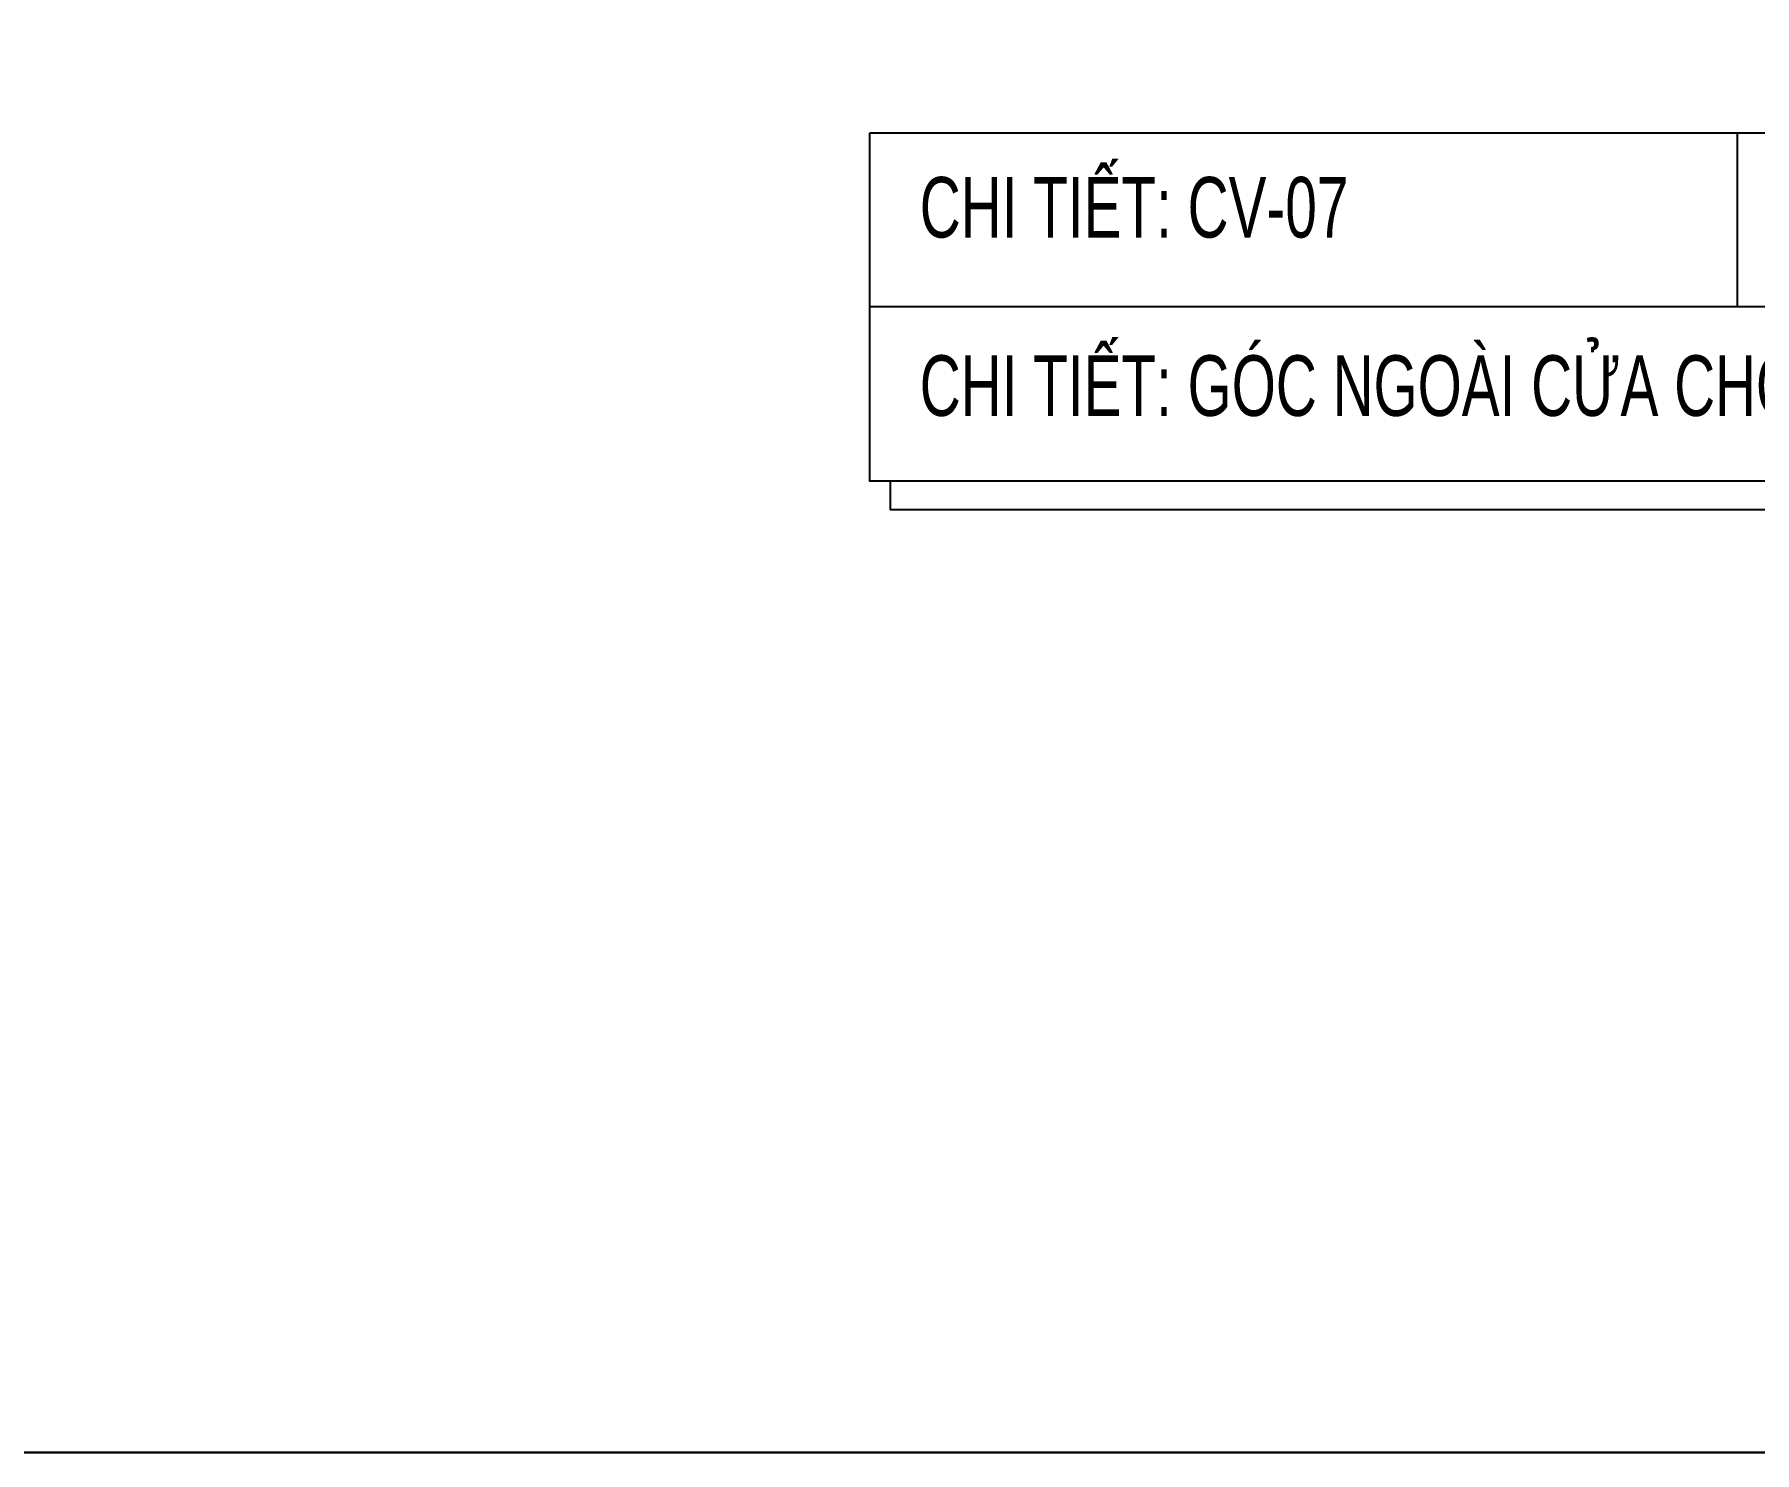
# Model space of a CAD drawing. Header units: inches. Extents: x 315041 to 662841, y -45540 to -35018.
# Drawn here: x 329694.6 to 329779.8, y -38110.2 to -38040 of the extents above; entities that cross this region are included whole.
import ezdxf

# ---------------------------------------------------------------- set-up
doc = ezdxf.new("R2010")
doc.units = ezdxf.units.IN
doc.header["$MEASUREMENT"] = 0
doc.layers.add('3', color=3, linetype='Continuous')
doc.layers.add('7', color=7, linetype='Continuous')
doc.styles.add('ST1H', font='vnshxh.shx', dxfattribs={"width": 0.7})

# ---------------------------------------------------------------- blocks, each defined once
blk = doc.blocks.new('A$C75D82031')
at = {"layer": '7', "color": 147, "linetype": 'Continuous'}
blk.add_lwpolyline([(12.331, 57.61), (581.669, 57.61), (581.669, 409.19), (12.331, 409.19)], close=True, dxfattribs=at)

msp = doc.modelspace()

# ---------------------------------------------------------------- linework, layer by layer
at = {"color": 9}
msp.add_line((329778.9051, -38044.8599), (329778.9051, -38053.4845), dxfattribs=at)
at = {"color": 8}
msp.add_lwpolyline([(329621.7734, -37758.6315), (330191.1113, -37758.6315), (330191.1113, -38110.2113), (329621.7734, -38110.2113)], close=True, dxfattribs=at)

# ---------------------------------------------------------------- block references
at = {"color": 1}
msp.add_blockref('A$C75D82031', (329609.4423, -38167.8214), dxfattribs=at)

# ---------------------------------------------------------------- next in the draw order: texts
at = {"layer": '3', "insert": (329738.4302, -38048.5743), "char_height": 3, "attachment_point": 4, "style": 'ST1H', "bg_fill": 2}
msp.add_mtext('\\A1;CHI TIÕT: CV-07', dxfattribs=at)

# ---------------------------------------------------------------- next in the draw order: linework, layer by layer
at = {"color": 9}
for points in [[(329735.9606, -38044.8599), (329801.5402, -38044.8599), (329801.5402, -38062.1091), (329735.9606, -38062.1091)], [(329735.9606, -38044.8599), (329801.5402, -38044.8599), (329801.5402, -38053.4845), (329735.9606, -38053.4845)]]:
    msp.add_lwpolyline(points, close=True, dxfattribs=at)
msp.add_lwpolyline([(329801.5402, -38046.2805), (329802.5629, -38046.2805), (329802.5629, -38063.5296), (329736.9832, -38063.5296), (329736.9832, -38062.1091)], dxfattribs=at)

# ---------------------------------------------------------------- next in the draw order: texts
at = {"layer": '3', "insert": (329738.4302, -38057.404), "char_height": 3, "attachment_point": 4, "style": 'ST1H', "bg_fill": 2}
msp.add_mtext('\\A1;CHI TIÕT: GãC NGOµI CöA CHíP', dxfattribs=at)

doc.saveas('drawing.dxf')
